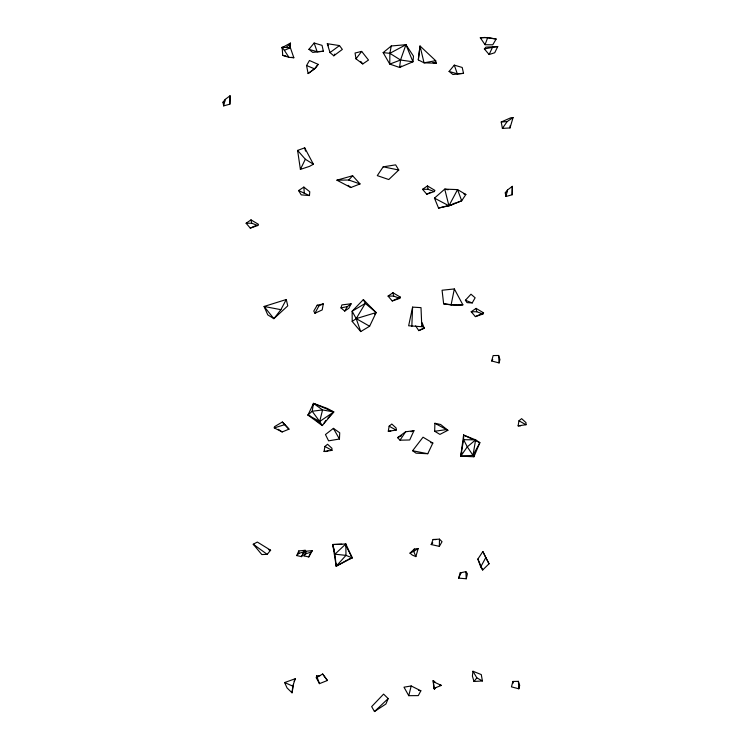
<?xml version="1.0" encoding="UTF-8"?>
<svg xmlns="http://www.w3.org/2000/svg" width="749" height="749" viewBox="0 0 749 749"><rect width="100%" height="100%" fill="white"/><g stroke="black" fill="none" stroke-linecap="round" stroke-linejoin="round"><path stroke-width="1.12" d="M472.759 439.345L463.612 435.066L463.603 439.691L460.757 456.15L473.93 456.768L479.866 442.678L475.615 439.86L463.612 435.066L460.757 456.15L472.984 455.364L479.866 442.678L474.791 440.3M391.268 45.97L389.864 53.329L389.77 64.096L399.563 67.447L412.952 61.802L413.495 56.175L405.939 44.715L391.268 45.97L383.16 52.627L389.77 64.096L400.537 60.014L412.952 61.802L405.939 44.715L389.864 53.329L383.16 52.627M473.958 454.559L473.93 456.768L467.292 446.844L463.603 439.691L475.615 439.86L472.984 455.364M439.354 546.358L439.476 539.149L433.053 539.514L431.181 544.542L439.354 546.358L442.022 541.724L439.476 539.149M229.859 104.158L230.046 95.75L225.262 99.383L222.987 102.257L223.689 105.881L229.859 104.158L230.046 95.75M512.138 194.768L512.316 186.351L507.541 189.984L505.257 192.868L505.959 196.491L512.138 194.768L512.316 186.351M434.673 431.265L434.888 423.279L440.599 424.486L447.893 430.291L439.925 434.392L434.673 431.265L446.516 429.58L447.893 430.291M336.254 564.081L336.198 566.188L352.227 557.855L345.813 543.98L332.771 544.514L336.198 566.188L347.349 559.943M411.828 326.424L412.596 307.118L421.004 307.642L421.799 326.704L408.645 325.778L412.596 307.118M463.509 437.266L463.612 435.066M339.437 439.026L339.728 432.791L333.389 428.362L325.45 434.551L328.596 440.843L339.437 439.026L333.389 428.362M510.003 127.939L513.065 117.584L510.621 117.855L501.221 122.003L502.41 128.407L510.003 127.939L510.144 125.701M290.041 48.151L290.434 43.086L281.661 47.889M309.449 195.564L309.777 191.744L303.841 187.091L298.579 190.564L301.21 194.862L309.449 195.564L298.579 190.564M292.035 692.816L292.793 686.131L295.275 678.716L284.639 682.545L287.026 687.891L292.035 692.816L293.533 684.408M472.965 671.244L472.394 676.132L474.005 681.468L482.422 680.953L481.279 674.577L472.965 671.244L476.841 677.854L482.422 680.953M418.317 59.901L420.02 45.989L435.675 60.697L436.311 63.225L424.037 62.822L418.317 59.901L420.02 45.989L424.037 62.822L435.675 60.697M405.939 44.715L400.537 60.014L399.563 67.447L401.305 66.034M313.213 405.518L313.503 403.383L327.453 408.514L333.736 411.959L322.285 425.563L307.979 415.04L313.503 403.383L333.736 411.959L327.893 418.054M415.62 325.881L418.785 330.609L424.29 328.334L421.743 325.712M324.064 451.478L324.926 446.441L327.566 444.288L331.938 448.276L331.957 450.383L324.064 451.478L326.564 451.497L328.352 450.421M388.291 431.227L389.143 426.19L391.793 424.037L396.155 428.025L396.184 430.123L388.291 431.227L390.791 431.237M518.121 425.835L518.973 420.798L521.622 418.644L525.985 422.633L526.013 424.739L518.121 425.835L520.621 425.853M316.293 677.808L322.641 673.997L327.425 680.476L319.467 683.65L316.293 677.808L316.63 675.879L319.992 675.701M274.265 427.913L274.49 426.687L282.345 422.015L288.983 429.149L282.176 431.958L274.265 427.913L285.032 424.552M323.278 303.925L322.201 309.917L314.936 313.26L313.765 311.088L317.183 305.236L323.278 303.925L318.99 305.779L314.936 313.26M451.085 304.946L454.343 288.945L442.069 290.238L443.642 303.822L451.085 304.946L462.882 304.834L454.343 288.945M289.685 48.329L290.434 43.086M466.262 578.771L467.413 573.771L465.859 571.637L460.158 572.91L458.66 578.125L466.262 578.771L465.859 571.637M223.689 105.881L225.262 99.383M505.959 196.491L507.541 189.984M499.087 362.928L499.92 359.52L498.628 355.475L493.142 355.578L491.69 360.981L499.087 362.928L498.628 355.475M518.851 688.799L519.684 685.391L518.392 681.347L512.906 681.45L511.455 686.861L518.851 688.799L518.392 681.347M319.692 421.5L333.736 411.959L322.557 409.937L312.183 411.248L319.692 421.5L322.557 409.937L313.503 403.383L312.183 411.248L307.979 415.04L319.692 421.5L322.285 425.563L316.63 420.507M408.767 695.681L411.201 685.962L420.854 690.793L418.288 695.615L408.767 695.681L403.992 687.189L411.201 685.962M415.864 556.619L418.148 548.596L414.3 549.045L409.993 553.146L412.296 555.065L415.864 556.619L413.701 551.33L418.148 548.596M461.89 452.19L460.757 456.15L467.292 446.844L475.615 439.86M340.982 307.914L341.9 304.899L351.131 303.785L348.865 308.232L344.737 311.088L340.982 307.914L347.349 306.594L351.131 303.785M413.635 551.049L414.3 549.045M485.034 44.697L487.739 37.525L496.156 39.042L492.748 44.818L485.034 44.697L480.296 37.768L484.912 37.45L496.156 39.042M388.179 698.574L385.922 704.004L374.463 711.55L371.663 706.597L383.591 694.108L388.179 698.574L374.463 711.55M296.763 555.58L298.757 550.946L305.161 550.281L301.566 556.647L296.763 555.58L298.776 553.417L303.785 551.863L305.161 550.281M303.954 555.88L305.948 551.255L312.352 550.581L308.757 556.947L303.954 555.88L305.966 553.717L310.975 552.163L312.352 550.581M458.66 578.125L461.206 572.508L460.158 572.91M413.963 430.684L409.703 439.981L400.003 440.187L397.579 437.641L405.63 431.78L413.963 430.684L411.089 431.714M301.566 556.647L303.785 551.863M308.757 556.947L310.975 552.163M294.095 681.253L295.275 678.716M489.116 54.537L492.477 47.384L497.748 46.56L494.724 52.739L489.116 54.537L484.36 48.919L485.951 47.14L497.748 46.56M427.763 453.735L432.847 443.043L423.026 437.201L412.615 450.72L416.032 453.173L427.763 453.735L412.615 450.72M369.622 326.246L376.148 312.576L363.349 299.591L352.133 311.247L352.208 321.443L360.718 331.573L369.622 326.246L356.206 318.625L352.133 311.247L365.287 303.392L376.148 312.576L374.556 314.121M300.396 169.396L305.33 159.237L297.596 150.409L304.712 147.853L313.391 164.237L309.496 166.372L300.396 169.396L297.596 150.409M280.884 309.674L264.079 306.463L273.872 318.671L280.884 309.674L286.277 299.516L264.079 306.463L267.767 314.88L273.872 318.671L287.747 305.882L286.277 299.516M257.834 225.524L258.471 224.335L250.999 219.869L246.121 223.249L250.288 228.117L257.834 225.524L251.673 223.23L246.121 223.249M434.27 191.585L434.907 190.396L427.445 185.921L422.558 189.31L426.724 194.178L434.27 191.585L428.11 189.291L422.558 189.31M399.779 298.374L400.415 297.184L392.944 292.719L388.066 296.098L392.233 300.967L399.779 298.374L393.618 296.08L388.066 296.098M482.918 314.037L483.554 312.848L476.083 308.382L471.205 311.762L475.372 316.63L482.918 314.037L476.757 311.743L471.205 311.762M480.708 566.909L485.764 557.668L482.871 551.554L477.862 559.054L480.708 566.909L482.665 570.008L489.041 563.791L482.871 551.554M472.198 302.961L475.128 297.793L470.981 294.198L465.41 300.246L467.011 302.633L472.198 302.961L465.41 300.246M306.566 65.547L309.459 60.491L318.156 64.367L315.441 68.215L308.101 73.561L306.566 65.547L314.477 68.805L318.156 64.367M344.737 311.088L347.349 306.594M333.792 55.8L342.34 49.415L339.503 45.577L327.294 43.704L330.009 52.561L333.792 55.8L334.803 54.087M465.869 194.487L461.693 200.788L448.941 205.797L438.549 208.072L434.457 198.129L444.737 189.123L457.555 189.609L465.869 194.487L463.65 193.813M400.003 440.187L405.63 431.78M383.207 166.83L377.281 175.622L388.768 179.545L398.758 170.014L395.631 164.855L383.207 166.83L398.758 170.014M491.69 360.981L492.73 359.464M324.064 422.998L325.843 420.442M502.41 128.407L507.148 121.581L513.065 117.584M355.99 58.843L361.673 51.409L368.489 60.051L362.788 63.937L355.99 58.843L355.063 53.01L361.673 51.409M474.005 681.468L476.841 677.854M308.925 49.331L314.131 43.021L322.042 45.361L323.371 51.26L312.745 52.402L308.925 49.331L317.145 51.7L323.371 51.26M449.091 71.445L454.297 65.126L462.208 67.466L463.537 73.365L452.911 74.507L449.091 71.445L457.311 73.805L463.537 73.365M267.196 554.354L270.614 550.234L257.338 542.051L253.228 544.223L261.804 554.55L267.196 554.354L253.228 544.223M434.935 681.843L433.147 680.541L433.849 688.378L434.448 689.174L435.806 687.601M336.9 180.181L348.772 180.013L352.629 175.734L360.026 183.936L350.813 187.531L336.9 180.181L352.629 175.734M431.181 544.542L432.772 542.894M345.813 543.98L334.943 554.185L336.198 566.188L345.982 555.374L345.813 543.98L345.177 544.167M454.353 203.194L452.574 204.533L438.549 208.072M286.174 47.253L290.593 43.948M308.101 73.561L314.477 68.805M330.009 52.561L339.503 45.577M352.208 321.443L356.206 318.625L376.148 312.576M222.987 102.257L224.756 101.087M505.257 192.868L507.036 191.688M418.785 330.609L424.383 327.762M409.993 553.146L413.701 551.33M397.579 437.641L401.445 435.815M250.288 228.117L255.4 225.758M426.724 194.178L430.815 192.287M392.233 300.967L400.415 297.184M475.372 316.63L483.554 312.848M282.158 47.253L284.339 50.305L290.397 47.767L293.842 57.739L288.974 57.355L282.719 55.379L282.158 47.253L290.397 47.767M433.849 688.378L441.367 685.419L433.718 681.871M348.36 559.372L352.227 557.855L345.682 545.15M484.36 48.919L492.477 47.384M462.882 304.834L457.367 305.33L443.642 303.822M501.221 122.003L507.148 121.581M480.296 37.768L487.739 37.525M352.227 557.855L345.982 555.374L334.943 554.185L332.771 544.514L341.797 544.261M433.053 539.514L435.937 539.608M430.731 442.678L432.847 443.043M432.931 62.598L436.311 63.225M418.654 690.372L420.854 690.793M448.08 189.778L444.737 189.123L448.941 205.797L461.693 200.788L457.555 189.609L448.941 205.797L434.457 198.129M282.719 55.379L286.052 56.091M291.614 57.27L293.842 57.739M268.414 549.588L270.614 550.234M307.979 415.04L309.88 415.611M317.183 305.236L318.99 305.779M439.466 684.773L441.367 685.419M348.772 180.013L360.026 183.936M284.639 682.545L292.793 686.131M434.888 423.279L446.516 429.58M518.973 420.798L526.013 424.739M389.143 426.19L396.184 430.123M324.926 446.441L331.957 450.383M305.33 159.237L313.391 164.237M389.864 53.329L400.537 60.014M278.338 429.317L282.176 431.958M348.173 185.331L350.813 187.531M282.345 422.015L288.983 429.149M327.425 680.476L322.641 673.997M360.746 61.418L362.788 63.937M284.339 50.305L288.974 57.355M327.294 43.704L328.371 45.726M485.764 557.668L489.041 563.791M363.349 299.591L365.287 303.392L356.206 318.625L360.718 331.573M477.862 559.054L482.665 570.008M422.174 322.791L424.29 328.334M316.63 675.879L319.467 683.65M454.297 65.126L457.311 73.805M314.131 43.021L317.145 51.7M512.906 681.45L513.318 683.032M304.712 147.853L305.555 151.12M332.771 544.514L334.326 551.086M476.083 308.382L476.757 311.743M427.445 185.921L428.11 189.291M392.944 292.719L393.618 296.08M250.999 219.869L251.673 223.23M433.147 680.541L434.448 689.174M303.841 187.091L304.337 193.56M305.948 551.255L305.966 553.717M298.757 550.946L298.776 553.417"/></g></svg>
